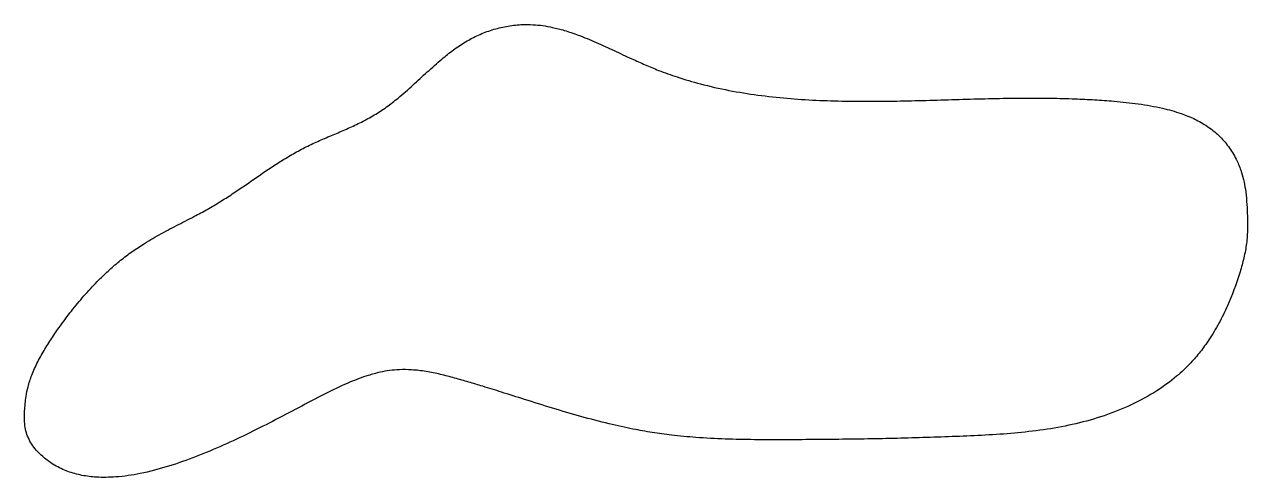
# Model space of a CAD drawing. Header units: millimetres. Extents: x -298 to -1, y 32 to 143.
import ezdxf

# ---------------------------------------------------------------- set-up
doc = ezdxf.new("R2010")
doc.units = ezdxf.units.MM
doc.layers.add('outline', color=7, linetype='Continuous')

msp = doc.modelspace()

# ---------------------------------------------------------------- linework, layer by layer
at = {"layer": 'outline'}
msp.add_open_spline([(-3.1, 81.99), (-2.75, 83.12), (-2.27, 84.83), (-1.75, 87.15), (-1.45, 88.9), (-1.25, 90.67), (-1.16, 92.45), (-1.14, 94.42), (-1.2, 96.79), (-1.34, 99.56), (-1.62, 102.31), (-2.09, 104.84), (-2.81, 107.31), (-3.95, 110.05), (-5.71, 112.93), (-8.06, 115.61), (-10.85, 117.85), (-13.95, 119.61), (-17.62, 121.08), (-22.2, 122.34), (-27.66, 123.29), (-33.16, 123.88), (-38.29, 124.24), (-43.42, 124.49), (-49.35, 124.64), (-56.07, 124.65), (-63.18, 124.54), (-70.3, 124.35), (-77.41, 124.13), (-84.52, 123.94), (-91.64, 123.83), (-98.75, 123.86), (-105.86, 124.08), (-112.97, 124.54), (-120.04, 125.31), (-127.07, 126.44), (-133.63, 127.92), (-139.31, 129.6), (-143.78, 131.2), (-147.44, 132.7), (-151.04, 134.33), (-154.97, 136.19), (-159.28, 138.18), (-163.3, 139.85), (-166.85, 141.06), (-169.72, 141.8), (-172.25, 142.26), (-174.81, 142.51), (-177.77, 142.52), (-181.12, 142.13), (-184.58, 141.27), (-187.9, 140), (-191.06, 138.34), (-194.01, 136.36), (-197.09, 133.88), (-200.33, 130.98), (-203.81, 127.75), (-207.06, 124.87), (-210.18, 122.43), (-213.16, 120.49), (-216.29, 118.79), (-219.51, 117.28), (-222.78, 115.88), (-226.06, 114.49), (-229.3, 113.02), (-232.46, 111.38), (-235.51, 109.55), (-238.5, 107.62), (-241.43, 105.61), (-244.36, 103.58), (-247.3, 101.58), (-250.28, 99.63), (-253.33, 97.81), (-256.81, 95.93), (-260.68, 93.95), (-264.89, 91.75), (-268.65, 89.58), (-271.96, 87.41), (-274.8, 85.26), (-277.49, 82.95), (-280.35, 80.22), (-283.33, 77.04), (-286.37, 73.41), (-289, 69.94), (-291.26, 66.7), (-293.17, 63.7), (-294.92, 60.6), (-296.33, 57.54), (-297.24, 54.71), (-297.71, 52.39), (-297.96, 50.43), (-298.09, 48.65), (-298.13, 46.87), (-298.03, 45.1), (-297.69, 43.34), (-297.03, 41.68), (-296.1, 40.16), (-294.85, 38.63), (-293.11, 37), (-290.68, 35.31), (-287.63, 33.87), (-284.18, 32.93), (-280.25, 32.46), (-275.5, 32.54), (-269.63, 33.41), (-263.12, 35.13), (-256.42, 37.52), (-249.86, 40.28), (-243.42, 43.3), (-237.07, 46.52), (-230.78, 49.84), (-224.85, 53), (-219.48, 55.54), (-215.23, 57.15), (-211.99, 58.04), (-209.46, 58.5), (-206.9, 58.71), (-203.93, 58.67), (-200.59, 58.28), (-197.11, 57.56), (-193.67, 56.66), (-190.25, 55.68), (-186.47, 54.53), (-181.94, 53.11), (-176.29, 51.32), (-169.88, 49.31), (-163.05, 47.29), (-156.55, 45.57), (-150.76, 44.29), (-145.7, 43.39), (-140.61, 42.7), (-134.71, 42.15), (-128, 41.8), (-120.88, 41.65), (-113.77, 41.64), (-106.65, 41.69), (-99.53, 41.76), (-92.42, 41.86), (-85.31, 42.01), (-78.19, 42.21), (-71.08, 42.47), (-63.97, 42.79), (-56.88, 43.29), (-49.81, 44.13), (-42.81, 45.45), (-35.96, 47.39), (-29.33, 50.01), (-23.42, 53.22), (-18.62, 56.73), (-15.17, 59.99), (-12.59, 62.99), (-10.29, 66.2), (-8.06, 69.94), (-5.44, 75.26), (-3.91, 79.34), (-3.1, 81.99)], degree=3, knots=[0, 0, 0, 0, 3.557708, 5.336562, 7.115416, 8.894271, 10.673125, 12.451979, 14.823784, 17.788541, 20.753298, 23.125104, 25.496909, 28.461666, 32.019374, 35.577082, 39.134791, 42.692499, 46.250207, 50.993818, 56.923332, 62.852846, 67.596457, 72.340068, 78.269581, 85.384998, 92.500414, 99.615831, 106.731247, 113.846664, 120.96208, 128.077497, 135.192913, 142.30833, 149.423746, 156.539163, 163.654579, 169.584093, 174.327704, 177.885412, 181.443121, 186.186732, 190.930343, 195.673954, 199.231662, 202.196419, 204.568224, 206.94003, 209.904787, 213.462495, 217.020203, 220.577911, 224.13562, 227.693328, 231.251036, 235.994647, 240.738258, 245.481869, 249.039577, 252.597286, 256.154994, 259.712702, 263.27041, 266.828119, 270.385827, 273.943535, 277.501243, 281.058952, 284.61666, 288.174368, 291.732076, 295.289785, 298.847493, 302.405201, 307.148812, 311.892423, 316.636034, 320.193742, 323.751451, 327.309159, 330.866867, 335.610478, 340.354089, 345.0977, 348.655408, 352.213117, 355.770825, 359.328533, 362.29329, 364.665096, 366.44395, 368.222804, 370.001658, 371.780512, 373.559366, 375.33822, 377.117074, 378.895929, 381.267734, 384.232491, 387.790199, 391.347907, 394.905616, 399.649227, 405.57874, 412.694157, 419.809573, 426.92499, 434.040406, 441.155823, 448.271239, 455.386656, 461.31617, 466.059781, 469.024538, 471.396343, 473.768149, 476.732905, 480.290614, 483.848322, 487.40603, 490.963738, 494.521447, 499.265058, 505.194571, 512.309988, 519.425404, 526.540821, 532.470335, 537.213946, 541.957557, 547.88707, 555.002487, 562.117903, 569.23332, 576.348736, 583.464153, 590.579569, 597.694986, 604.810402, 611.925819, 619.041235, 626.156652, 633.272068, 640.387485, 647.502901, 654.618318, 661.733734, 667.663248, 672.406859, 675.964567, 679.522276, 684.265887, 689.009498, 697.310817, 697.310817, 697.310817, 697.310817], dxfattribs=at)

doc.saveas('drawing.dxf')
